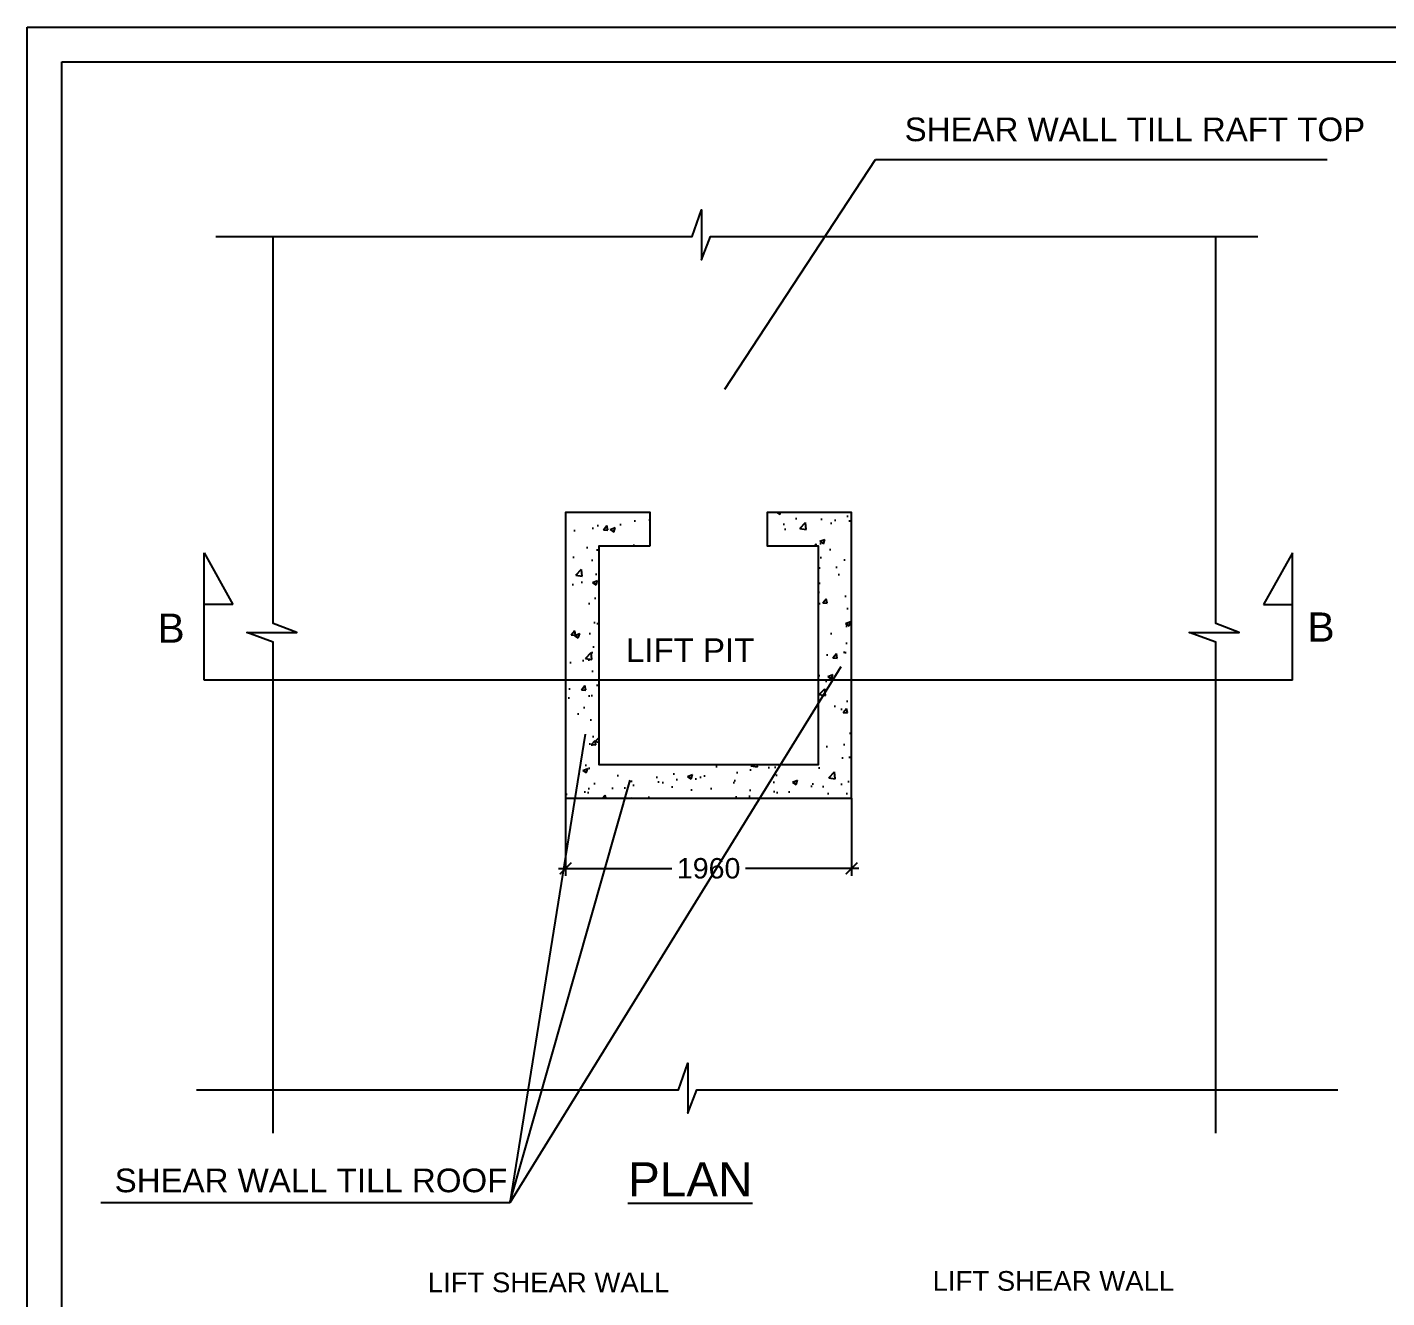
# Model space of a CAD drawing. Header units: millimetres. Extents: x 660818 to 959388, y -495289 to 50450.
# Drawn here: x 737266 to 746585, y -164657 to -155947 of the extents above; entities that cross this region are included whole.
import ezdxf
from ezdxf.enums import TextEntityAlignment as Align

# ---------------------------------------------------------------- set-up
doc = ezdxf.new("R2010")
doc.units = ezdxf.units.MM
doc.header["$LTSCALE"] = 0.01
doc.header["$MEASUREMENT"] = 0
doc.header["$PDMODE"] = 35
for name, color, linetype in [('1', 7, 'Continuous'), ('Concrete Line', 2, 'Continuous'), ('Labels', 4, 'Continuous'), ('RAFT', 1, 'Continuous'), ('RCC COLUMN', 5, 'Continuous')]:
    doc.layers.add(name, color=color, linetype=linetype)
doc.layers.add('dim', color=11, linetype='Continuous', lineweight=0)
doc.styles.add('SC-FTG1', font='SansSerif')
doc.styles.add('SC-FTG2', font='SansSerif')
doc.styles.get("Standard").update_dxf_attribs({"font": 'arial.ttf'})
doc.dimstyles.new('masonry dim', dxfattribs={"dimtxt": 140, "dimasz": 80, "dimexe": 50, "dimexo": 0, "dimgap": 50, "dimtad": 0, "dimdec": 0, "dimrnd": 5, "dimzin": 0, "dimdsep": 46, "dimtxsty": 'Standard', "dimblk": 'ARCHTICK', "dimcen": 0.09, "dimdle": 50, "dimadec": 0, "dimazin": 0, "dimtfac": 1, "dimtdec": 0, "dimtmove": 0, "dimatfit": 3, "dimfxl": 1, "dimtolj": 1, "dimtzin": 0, "dimarcsym": 0})

# ---------------------------------------------------------------- blocks, each defined once
blk = doc.blocks.new('_ArchTick')
at = {"color": 0, "linetype": 'ByBlock', "const_width": 0.15}
blk.add_lwpolyline([(-0.5, -0.5), (0.5, 0.5)], dxfattribs=at)
blk = doc.blocks.new('*D1014')
at = {"layer": 'Defpoints', "color": 0, "ltscale": 0.5, "transparency": 16777216}
for p in [(740956.7, -161232.6), (742916.7, -161232.6), (742916.7, -161713.5)]:
    blk.add_point(p, dxfattribs=at)
at = {"layer": 'RAFT', "color": 0, "lineweight": -2, "ltscale": 0.5, "transparency": 16777216}
for p, q in [((740956.7, -161232.6), (740956.7, -161763.5)), ((742916.7, -161232.6), (742916.7, -161763.5)), ((740906.7, -161713.5), (741684.5, -161713.5)), ((742966.7, -161713.5), (742189, -161713.5))]:
    blk.add_line(p, q, dxfattribs=at)
at = {"layer": 'RAFT', "color": 0, "lineweight": -2, "ltscale": 0.5, "transparency": 16777216, "xscale": 80, "yscale": 80, "zscale": 80, "rotation": 180}
blk.add_blockref('_ArchTick', (740956.7, -161713.5), dxfattribs=at)
at = {"layer": 'RAFT', "color": 0, "lineweight": -2, "ltscale": 0.5, "transparency": 16777216, "xscale": 80, "yscale": 80, "zscale": 80}
blk.add_blockref('_ArchTick', (742916.7, -161713.5), dxfattribs=at)
at = {"layer": 'RAFT', "color": 0, "ltscale": 0.5, "transparency": 16777216, "insert": (741936.7, -161713.5), "char_height": 140, "attachment_point": 5}
blk.add_mtext('\\A1;1960', dxfattribs=at)

msp = doc.modelspace()

# ---------------------------------------------------------------- hatches: boundary and pattern name
at = {"layer": 'RCC COLUMN'}
h = msp.add_hatch(dxfattribs=at)
h.set_pattern_fill('AR-CONC', color=256, scale=50)
h.set_pattern_definition([(50, (-281175.42, 109518.53), (358.63009, -31.37607), [37.5, -412.5]), (355, (-281175.4, 109518.53), (-69.37567, 376.09607), [30, -330]), (100.451444, (-281145.53, 109515.92), (289.25442, 344.72), [31.8701, -350.57106]), (46.1842, (-281175.4, 109618.53), (533.62067, -82.75964), [56.25, -618.75]), (96.635635, (-281130.95, 109611.64), (467.33097, 487.0593), [47.80517, -525.85688]), (351.184164, (-281175.4, 109618.53), (467.33097, 487.0593), [45, -495]), (21, (-281125.42, 109593.53), (298.45353, -201.309445), [37.5, -412.5]), (326, (-281125.4, 109593.53), (121.65767, 362.57502), [30, -330]), (71.451445, (-281100.54, 109576.76), (420.11119, 161.26558), [31.8701, -350.57106]), (37.5, (-281175.42, 109518.53), (6.079928, 166.446927), [0, -326, 0, -335, 0, -331.25]), (7.5, (-281175.42, 109518.53), (131.53477, 197.205856), [0, -191, 0, -318.5, 0, -126.25]), (327.5, (-281286.92, 109518.53), (266.911218, -11.277436), [0, -125, 0, -390, 0, -517.5]), (317.5, (-281336.92, 109518.53), (291.593085, 50.05249), [0, -162.5, 0, -259, 0, -367.5])])
h.paths.add_polyline_path([(742336.735, -159502.553), (742686.735, -159502.553), (742686.735, -161002.553), (741186.735, -161002.553), (741186.735, -159502.553), (741536.735, -159502.553), (741536.735, -159272.553), (740956.735, -159272.553), (740956.735, -161232.553), (742916.735, -161232.553), (742916.735, -159272.553), (742336.735, -159272.553)])

# ---------------------------------------------------------------- linework, layer by layer
for points in [[(737266.426, -155946.619), (753292.919, -155946.619), (753292.919, -175263.112), (737266.426, -175263.112)], [(737504.783, -156184.975), (753054.562, -156184.975), (753054.562, -175024.755), (737504.783, -175024.755)]]:
    msp.add_lwpolyline(points, close=True)
at = {"layer": '1', "ltscale": 200}
for p, q in [((742048.674, -158428.953), (743080.494, -156852.877)), ((743080.494, -156852.877), (746174.9, -156852.877)), ((742842.092, -160332.09), (740573.142, -164006)), ((741091.176, -160794.283), (740573.142, -164006)), ((740573.142, -164006), (741397.959, -161109.374)), ((740573.142, -164006), (737770.458, -164006))]:
    msp.add_line(p, q, dxfattribs=at)
at = {"layer": '1', "color": 1, "ltscale": 200}
for p, q in [((738478.374, -160423.07), (738478.374, -159551.083)), ((738478.374, -159551.083), (738676.816, -159904.851)), ((745937.95, -159551.083), (745739.508, -159904.851)), ((745937.95, -160423.07), (745937.95, -159551.083)), ((738676.816, -159904.851), (738478.374, -159904.851)), ((745739.508, -159904.851), (745937.95, -159904.851)), ((745937.95, -160423.07), (738478.374, -160423.07))]:
    msp.add_line(p, q, dxfattribs=at)
at = {"layer": 'Concrete Line'}
for points in [[(738559.277, -157380.489), (741822.899, -157380.489), (741887.271, -157198.73), (741887.271, -157541.149), (741949.003, -157380.489), (745701.63, -157380.489)], [(738953.252, -163528.641), (738953.252, -160161.551), (738771.493, -160097.178), (739113.911, -160097.178), (738953.252, -160035.446), (738953.252, -157380.489)], [(745412.077, -163528.641), (745412.077, -160161.551), (745230.318, -160097.178), (745572.736, -160097.178), (745412.077, -160035.446), (745412.077, -157380.489)], [(738425.674, -163231.378), (741730.531, -163231.378), (741794.903, -163049.62), (741794.903, -163392.038), (741856.635, -163231.378), (746249.587, -163231.378)]]:
    msp.add_lwpolyline(points, dxfattribs=at)
at = {"layer": 'RCC COLUMN'}
msp.add_lwpolyline([(741536.735, -159502.553), (741536.735, -159272.553), (740956.735, -159272.553), (740956.735, -161232.553), (742916.735, -161232.553), (742916.735, -159272.553), (742336.735, -159272.553), (742336.735, -159502.553), (742686.735, -159502.553), (742686.735, -161002.553), (741186.735, -161002.553), (741186.735, -159502.553), (741536.735, -159502.553)], dxfattribs=at)

# ---------------------------------------------------------------- texts
at = {"layer": '1', "color": 1, "ltscale": 200}
for p in [(738159.489, -160166.589), (746040.831, -160158.878)]:
    msp.add_text('B', height=200, dxfattribs=at).set_placement(p)
at = {"layer": 'dim', "color": 0, "lineweight": 25, "style": 'SC-FTG2'}
for s, height, p in [('SHEAR WALL TILL RAFT TOP', 162, (743280.197, -156647.101)), ('SHEAR WALL TILL ROOF', 162, (737866.106, -163852.455)), ('LIFT SHEAR WALL', 135, (740011.802, -164551.78)), ('LIFT SHEAR WALL', 135, (743471.802, -164541.481))]:
    msp.add_text(s, height=height, dxfattribs=at).set_placement(p, align=Align.MIDDLE_LEFT)
msp.add_text('LIFT PIT', height=162, dxfattribs=at).set_placement((741810.041, -160217.453), align=Align.MIDDLE_CENTER)
at = {"layer": 'Labels', "lineweight": 25, "style": 'SC-FTG1'}
msp.add_text('%%UPLAN', height=234, dxfattribs=at).set_placement((741810.944, -163845.119), align=Align.MIDDLE_CENTER)

# ---------------------------------------------------------------- dimensions: what is measured, and where the dimension line sits
at = {"layer": 'RAFT', "ltscale": 0.5}
dim = msp.add_linear_dim(base=(742916.735, -161713.544), p1=(740956.735, -161232.553), p2=(742916.735, -161232.553), dimstyle='masonry dim', dxfattribs=at)
dim.commit()
dim.dimension.update_dxf_attribs({"geometry": '*D1014', "text_midpoint": (741936.735, -161713.544)})

doc.saveas('drawing.dxf')
